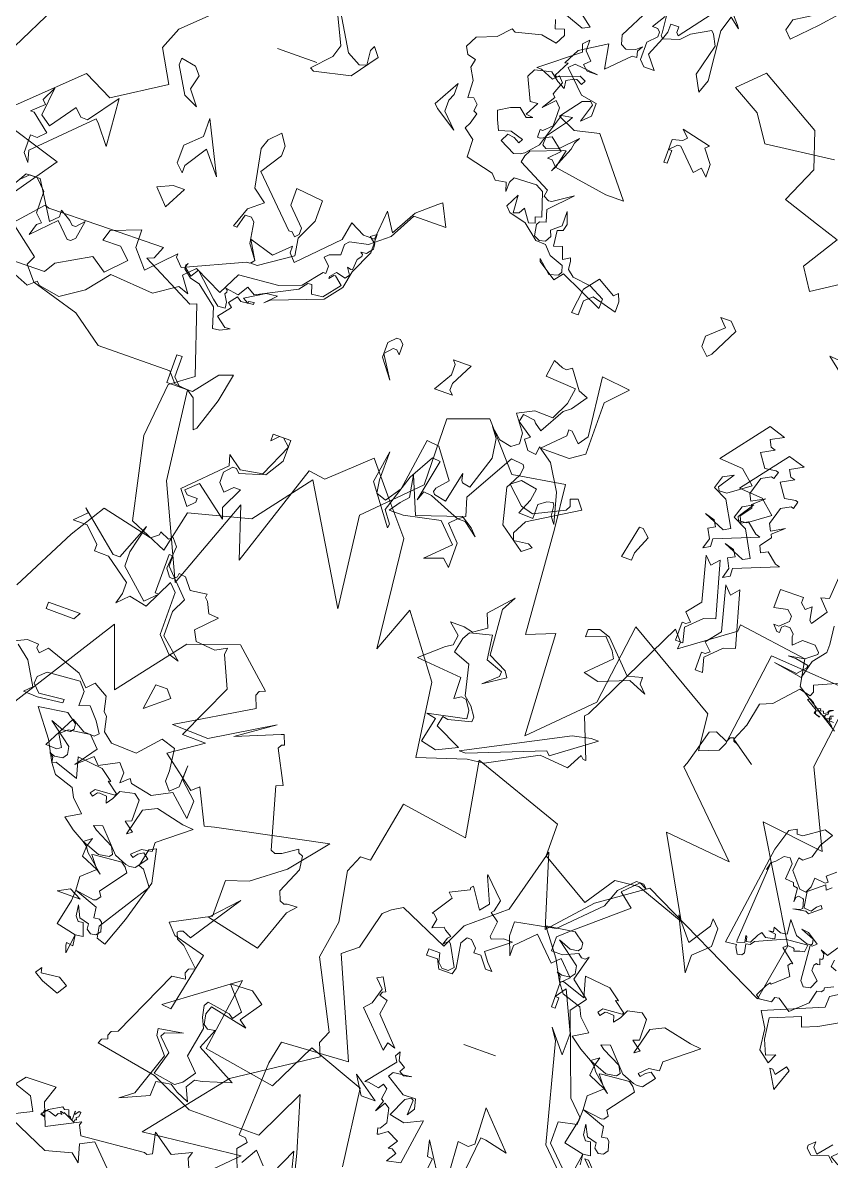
# Model space of a CAD drawing. Header units: metres. Extents: x -71 to 881, y -503 to 661.
# Drawn here: x 153.84 to 158.18, y 502.14 to 508.24 of the extents above; entities that cross this region are included whole.
import ezdxf

# ---------------------------------------------------------------- set-up
doc = ezdxf.new("R2010")
doc.units = ezdxf.units.M
doc.layers.add('ARBRE', color=100, linetype='Continuous', lineweight=13, true_color=0x00ff3f)

# ---------------------------------------------------------------- blocks, each defined once
blk = doc.blocks.new('WMF2', base_point=(0, 0.01))
at = {"color": 251, "lineweight": 0, "true_color": 0x636466}
for points in [[(81.23, -212.64), (86.45, -202.37)], [(157.24, -218.9), (158.3, -210.64), (152.62, -198.66), (162.76, -199.86), (152.65, -183.05), (154.26, -173.69), (175.85, -184.22), (183.13, -179.1), (188.97, -172.64), (192.5, -184.13), (195.26, -173.72), (200.97, -168.92), (202.85, -164.87), (210.8, -168.41), (212.43, -167.44), (213.62, -166.42), (215.13, -160.27), (217.5, -158.38), (210.72, -142.97), (221.5, -142.28), (222.26, -138.6), (222.84, -126.51), (221.75, -126.41), (221.24, -125.83), (222.46, -124.38), (220.76, -119.93)], [(188.84, -101.73), (195.03, -95.86), (196.4, -92.3), (193.55, -87.25), (201.48, -82.18), (206.17, -84.52), (217.5, -73.62), (205.76, -70.03), (212.07, -61.12), (204.08, -54.99), (204.77, -53.52), (202.84, -51.25), (195.1, -48.95), (190.12, -45.33), (178.29, -45.44), (176.89, -43.78), (174.7, -43.59), (173.01, -29.2), (166.39, -14.78), (160.89, -29.58), (158.19, -21.39), (152.68, -38.14), (149.95, -37.75), (143.85, -43.43), (139.57, -38.33), (135.29, -33.25), (133.39, -15.7), (130.63, -23.1), (123.64, -13.73), (121.99, -1.9), (114.39, -4.34), (111.72, -4.67), (103.98, -8.76), (99.27, -8.35), (97.95, -10.89), (97.46, -10.41), (97.02, -10.37), (99.54, -16.88), (99.06, -17.38), (95.41, -24.9), (90.83, -34.32), (89.42, -32.65), (89.51, -31.56), (81.64, -37.29), (81.55, -38.39), (70.38, -36.78), (69.61, -32.48), (62.22, -27.79)], [(8.22, -134.47), (9.81, -146.85), (18.98, -150.2), (22.71, -142.59), (34.39, -144.58), (32.65, -156.43), (43.16, -148.65), (41.63, -148.52), (39.67, -158.01), (44.92, -159.4), (46.44, -161.06), (40.43, -164.26), (40.42, -170.12), (36.91, -171.27), (31.95, -175.08), (27.13, -180.99), (44.83, -177.37), (46.41, -176.96), (49.12, -182.48), (50.2, -181.46), (55.69, -185.68), (50.55, -189.17), (54.41, -189.22), (50.23, -198.2), (52.48, -203.12), (52.39, -204.21), (54.12, -203.26), (57.28, -203.53), (58.15, -205.15), (55.25, -208.11), (56.89, -208.24), (57.74, -209.97), (58.25, -210.45), (58.2, -211), (60.88, -210.67), (62.28, -212.43), (63.37, -212.54), (63.42, -211.98), (64, -211.48), (64.56, -211.53), (65.45, -212.71), (65.14, -216.33), (66.13, -217.51), (66.73, -217.02), (68.24, -217.69), (68.28, -217.15), (69.45, -216.26), (77.76, -218.17), (81.23, -212.64), (81.23, -212.64)], [(100.3, -13.3), (97.37, -13.9), (96.16, -13.9), (102.61, -9.16), (103.21, -9.75), (114.9, -5.14), (116, -5.14), (100.3, -13.3), (100.3, -13.3)], [(122.03, -4.59), (121.2, -8.62), (122.72, -8.94), (116.58, -10.22), (116.74, -11.56), (117.68, -13), (118.53, -13.17), (119.53, -12.5), (119.62, -15.95), (127.05, -16.59), (123.52, -19.64), (122.5, -20.31), (122.25, -21.93), (124.05, -23.52), (121.84, -23.52), (120.32, -23.2), (118.31, -24.55), (119.17, -26.74), (115.88, -30.39), (117.14, -28.09), (116.53, -20.76), (113.49, -19.25), (112.89, -18.34), (116.25, -16.14), (114.07, -18.14), (114, -18.92), (116.7, -19.9), (117.23, -23.8), (120.73, -22.94), (121.42, -21.76), (121.9, -19.39), (119.14, -18.3), (118.02, -13.51), (116.67, -12.35), (115.65, -10.82), (115.72, -10.05), (119.34, -9.11), (120.19, -9.29), (120.53, -7.61), (116.29, -5.59), (119.5, -4.04), (122.03, -4.59), (122.03, -4.59)], [(162.25, -221.47), (162.55, -220.76), (164.41, -221.19), (167.6, -217.66), (169.53, -216.89), (170.28, -213.15), (171.44, -210.43), (167.5, -207.63), (170.63, -209.8), (171.33, -210.11), (171.53, -210.62), (172.06, -210.42), (172.36, -209.7), (174.37, -210.56), (175.39, -210.16), (176.98, -204.42), (177.29, -203.7), (165.65, -192.21), (176.34, -193.26), (169.52, -180.97), (177.55, -183.87), (181.35, -183.49), (184.59, -178.67), (192.69, -183.49), (192.69, -188.7), (207.51, -193.95), (205.44, -181.84), (216.23, -183.49), (218.11, -173.58), (219.76, -173.52), (220.92, -170.8), (219.49, -162.84), (220.49, -156.77), (215.08, -146.26), (215.94, -144.26), (215.12, -142.21), (227.2, -134.24), (237.13, -121.84), (221.43, -123.58), (227.53, -117.47)], [(213.62, -93.64), (218.84, -83.17)], [(209.88, -57.88), (205.22, -63.07), (204.55, -62.86), (196.2, -62.98), (185.71, -63.11), (186.56, -61.11), (187.58, -60.7), (178.92, -56.25), (177.9, -56.66), (174.32, -45.95), (177.81, -43.34), (178.67, -34.61), (175.87, -21.54), (169.72, -18.91), (168.26, -25.61), (158.55, -28.14), (151.66, -37.02), (141.23, -19.49), (142.97, -34.33), (135.13, -42.17), (135.3, -53.01), (129.01, -55.27), (122.91, -48.29), (114.53, -49.68), (113.77, -42.55), (112.45, -25.61), (108.09, -27.35), (107.21, -10.78), (98.49, -19.49), (96.74, -32.59), (81.64, -23.67), (81.04, -17.76), (78.09, -18.94), (77.45, -20.28), (75.41, -35.48), (59.11, -34.32)], [(13.58, -125.77), (15.6, -134.05), (18.21, -142.77), (22.11, -134.68), (33.61, -134.71), (40.51, -137.9), (50.45, -139.73), (50.16, -140.44), (49.24, -140.81), (49.44, -141.32), (49.15, -142.04), (48.13, -142.44), (43.19, -153.31), (41.06, -153.59), (41.43, -154.51), (41.13, -155.22), (40.11, -155.63), (43.05, -158.46), (44.35, -159.02), (44.76, -160.04), (44.45, -160.3), (43.92, -160.51), (42.49, -159.91), (37.1, -168.03), (40.97, -163.9), (32.15, -161.95), (29.82, -168.64), (28.52, -170), (30.14, -169.93), (30.65, -169.72), (31.37, -170.03), (31.94, -171.46), (30.17, -175.61), (30.45, -177.74), (31.15, -178.04), (31.35, -178.56), (33.6, -177.07), (34.61, -176.66), (35.32, -176.96), (38.04, -186.65), (37.02, -187.05), (39.7, -192.27), (39.35, -192.88), (38.94, -193.04), (39.56, -194.57), (39.97, -194.4), (46.81, -191.62), (41.05, -195.63), (50.47, -189.97), (56.38, -190.15), (44.99, -196.88), (45.76, -198.84), (45.47, -199.54), (44.55, -199.92), (50.64, -205.39), (58.51, -202.62), (66.66, -192.17), (70.16, -201.76), (80.62, -185.19)], [(151.61, -227.39), (162.65, -222.48), (162.25, -221.47), (162.25, -221.47)], [(95.41, -24.9), (93.1, -25.5), (93.1, -24.4), (91.88, -23.19), (94.81, -24.4), (99.43, -22.59), (101.87, -23.19), (98.33, -26.72), (98.94, -27.82), (100.65, -29.64), (103.57, -28.43), (103.57, -29.64), (101.87, -30.26), (100.05, -29.64), (95.41, -24.9), (95.41, -24.9)], [(169.87, -28.84), (169.25, -28.23), (167.56, -28.23), (167.56, -27.6), (168.66, -26.5), (170.48, -28.84), (164.64, -34.67), (165.12, -36.39), (162.8, -34.67), (159.28, -35.28), (156.97, -40.52), (158.19, -41.62), (158.8, -41.62), (159.88, -40.52), (159.88, -41.62), (156.97, -41.62), (156.97, -38.21), (158.8, -35.28), (162.8, -34.07), (163.41, -34.67), (164.03, -34.67), (165.12, -33.45), (165.12, -31.75), (164.03, -30.53), (162.8, -31.75), (161.71, -31.75), (163.41, -28.23), (162.8, -26.5), (168.04, -30.53), (169.87, -28.84), (169.87, -28.84)], [(63.43, -29.61), (63.34, -29.34), (63.61, -29.26), (63.52, -29), (62.86, -28.99)], [(62.89, -28.34), (63.48, -28.85), (64.34, -29.1), (64.6, -29.45), (65.11, -29.53), (65.65, -29.92), (65.93, -29.83), (66.02, -29.66), (65.89, -29.26), (65.11, -29.09), (65.26, -29.04), (66.15, -29.41), (66.02, -29.89), (67.84, -30.97), (67.51, -31.22), (66.81, -30.85), (66.26, -30.24), (65.89, -30.14), (65.56, -30.31), (65.43, -30.34), (65.4, -29.99), (64.88, -30.15), (64.76, -29.76), (64.15, -30.11), (64.22, -30.34), (64, -30.58), (63.48, -30.72), (64.02, -30.36), (64.06, -29.83), (64.32, -29.76), (64.47, -29.5), (64.37, -29.25), (64.12, -29.12), (63.68, -29.31), (63.59, -29.47), (63.68, -29.74), (63.15, -29.91)], [(85.82, -32.33), (85.2, -32.33), (84.59, -32.83), (85.82, -34.04), (83.99, -36.36), (85.82, -43.43), (84.59, -42.2), (83.5, -43.43), (81.06, -34.64), (82.88, -34.04), (85.2, -31.73), (84.59, -29.42), (85.82, -29.42), (85.82, -32.33), (85.82, -32.33)], [(127.86, -39.54), (126.03, -38.33), (124.94, -37.24), (127.24, -38.94), (128.46, -38.94), (129.55, -37.85), (127.24, -35.41), (127.24, -31.39), (128.46, -32.48), (131.38, -31.39), (127.86, -34.91), (130.76, -37.85), (136.62, -36.62), (138.93, -36.62), (137.71, -38.33), (136.62, -39.54), (137.23, -43.08), (134.79, -37.24), (127.86, -39.54), (127.86, -39.54)], [(90.23, -35.66), (89.63, -35.66), (89.02, -36.14), (90.23, -37.37), (88.4, -39.67), (90.23, -46.74), (89.02, -45.52), (87.92, -46.74), (85.48, -37.97), (87.31, -37.37), (89.63, -35.05), (89.02, -32.72), (90.23, -32.72), (90.23, -35.66), (90.23, -35.66)], [(70.82, -34.21), (69.59, -35.56), (69.59, -35.99), (71.7, -36.34), (72.94, -36.34), (70.38, -36.78), (68.72, -38.1), (68.72, -38.45), (69.59, -39.32), (71.7, -39.32), (72.94, -38.1), (73.38, -39.32), (73.38, -39.76), (74.16, -40.55), (75.04, -40.55), (75.48, -40.2), (75.48, -39.32), (75.92, -39.32), (76.72, -40.2), (75.92, -40.2), (74.6, -41.44), (74.6, -42.32), (75.48, -43.11), (77.6, -42.67), (77.6, -45.66), (73.81, -45.66), (73.81, -44.79), (72.94, -44), (72.05, -44.79), (71.7, -42.67), (71.26, -42.32), (69.59, -44.79), (71.26, -46.54), (69.94, -46.89), (69.59, -52)], [(67.83, -43.11), (67.48, -40.2), (67.48, -38.89), (69.16, -36.78), (69.94, -33.86), (74.6, -34.65), (70.82, -34.21), (70.82, -34.21)], [(120.42, -66.45), (119.65, -67.04), (117.45, -64.06), (115.93, -63.49), (117.61, -61.04), (118.69, -60.22), (120.94, -56.22), (122.15, -57.02), (122.44, -57.42), (124.35, -57.69), (124.6, -56.41), (122.13, -54.73), (122.91, -54.15), (121.8, -52.67), (120.44, -52.47), (120.32, -53.77), (117.85, -52.09), (115.45, -48.04), (114.13, -43.19), (114.93, -44.29), (115.11, -45.98), (115.4, -46.38), (116.35, -46.16), (117.52, -45.28), (117.5, -42.97), (119.86, -43.05), (118.8, -45.54), (118.53, -47.44), (121.17, -47.9), (122.64, -46.8), (121.69, -48.6), (121.49, -49.97), (121.78, -50.35), (123.77, -50.57), (128.28, -42.59), (127.38, -39.75), (128.46, -38.94), (133.52, -40.99), (134.82, -41.11), (135.39, -39.6), (134.06, -46.44), (135.36, -46.55), (137.61, -42.55), (139.52, -36.52), (138.12, -34.62), (138.22, -33.95), (142.72, -39.97), (141.89, -45.21), (141.95, -40.55), (141.61, -38.48), (139.96, -37.89), (138.27, -40.36), (137.04, -48.82), (135.07, -48.6), (131.68, -44.07), (133.27, -42.27), (133.42, -41.67), (133.14, -41.28), (131.16, -40.93), (130.09, -45.87), (129.9, -44.79), (129.67, -44.48), (128.38, -44.23), (126.63, -49.66), (127.08, -52.73), (128.25, -54.29), (126.47, -52.71), (124.5, -52.36), (123.39, -53.17), (123.49, -54.92), (125.42, -57.49), (122.86, -58.8), (119.88, -58.72), (118.5, -61.58), (118.12, -64.16), (123.08, -64.47), (122.69, -67.2), (121.11, -66.56), (120.42, -66.45), (120.42, -66.45)], [(122.64, -46.8), (119.8, -44.2), (117.78, -43.62), (113.05, -45.94), (112.69, -46.71), (113.05, -47.75), (111.9, -48.16), (110.76, -46.76), (118.41, -42.1), (119.56, -39.88), (119.15, -38.74), (116.82, -39.05), (116.04, -38.68), (117.45, -37.54), (121.56, -40.46), (122.95, -46.17), (122.64, -46.8), (122.64, -46.8)], [(174.7, -43.59), (178.13, -43.59), (178.13, -48.16), (177.26, -48.16), (177.26, -44.83), (176.02, -43.59), (173.91, -43.59), (170.9, -47.37), (168.8, -48.16), (169.68, -43.59), (171.36, -38.49), (171.81, -38.05), (173.47, -42.7), (174.7, -43.59), (174.7, -43.59)], [(99.65, -46.23), (100.87, -43.31), (100.87, -42.08), (102.57, -42.08), (101.47, -47.33), (100.87, -47.33), (99.65, -46.23), (99.65, -46.23)], [(82.59, -63.67), (82.02, -62.61), (81.29, -62.4), (83.29, -61.31), (81.8, -59.17), (80.03, -59.45), (79.63, -59.31), (79.98, -58.16), (80.39, -58.29), (81.86, -57.49), (82.69, -54.71), (82.12, -53.66), (80.09, -54.82), (81.89, -53.24), (81.61, -52.7), (82.93, -50.96), (82.44, -49.93), (81.38, -50.49), (79.67, -49.09), (78.94, -48.87), (85.72, -46.19), (85.64, -44.92), (86.71, -44.35), (86.21, -45.98), (87.01, -47.47), (85.95, -48.04), (86.55, -49.02), (88.1, -49.47), (84.71, -48.03), (83.64, -48.6), (85.9, -52.66), (88.14, -53.77), (87.55, -55.72), (85.96, -56.58), (87.61, -54.06), (87.34, -53.53), (86.07, -53.59), (82.77, -55.98), (85.1, -58.01), (88.93, -58.28), (83.26, -65.56), (80.58, -64.76), (82.59, -63.67), (82.59, -63.67)], [(87.01, -67), (86.45, -65.93), (85.72, -65.71), (87.73, -64.61), (86.24, -62.48), (84.47, -62.76), (84.07, -62.63), (84.4, -61.49), (84.81, -61.62), (86.3, -60.82), (87.13, -58.03), (86.56, -56.98), (84.52, -58.13), (86.33, -56.54), (86.04, -56.01), (87.37, -54.28), (86.87, -53.24), (85.82, -53.82), (84.11, -52.42), (83.35, -52.19), (90.12, -49.5), (90.07, -48.23), (91.12, -47.66), (90.64, -49.3), (91.42, -50.77), (90.37, -51.37), (90.96, -52.33), (92.52, -52.8), (89.13, -51.34), (88.07, -51.91), (90.31, -55.97), (92.58, -57.08), (91.99, -59.05), (90.39, -59.91), (92.05, -57.37), (91.75, -56.85), (90.49, -56.9), (87.19, -59.31), (89.51, -61.33), (93.35, -61.59), (87.7, -68.89), (85.01, -68.09), (87.01, -67), (87.01, -67)], [(211.34, -63.72), (209.67, -66.67), (207.37, -66.7), (203.77, -60.91), (202.56, -62.13), (202.58, -63.23), (200.85, -62.15), (200.24, -61.55), (199.64, -61.56), (198.56, -62.79), (199.01, -59.87), (199.61, -59.26), (200.21, -59.24), (202.55, -61.52), (206.05, -57.94), (205.47, -59.78), (204.85, -60.28), (206.1, -61.48), (206.14, -65.01), (207.85, -66.7), (209.07, -66.69), (210.27, -65.56)], [(207.7, -53.3), (201.85, -53.37), (200.78, -55.09), (195.57, -58.07), (193.11, -56.39), (190.24, -59.36), (192.08, -61.04), (195, -61.01), (194.41, -62.83), (189.81, -64.59), (189.77, -61.68), (187.3, -58.79), (183.33, -62.96), (183.33, -62.37), (182.1, -61.15), (172.77, -65.4), (172.29, -65.4), (171.68, -66.02), (173.43, -68.94), (169.39, -67.77), (166.98, -70.11), (166.96, -69.01), (165.85, -67.81), (160.08, -73.71), (159.5, -76.65), (157.18, -75.46), (155.35, -75.48), (154.92, -80.22), (153.06, -77.33), (150.8, -81.38), (147.91, -83.85), (147.29, -84.34), (145.55, -80.94), (150.8, -80.88), (153.05, -76.72), (155.95, -74.38), (158.86, -73.73), (159.47, -73.11), (159.44, -71.4), (161.14, -70.78), (161.73, -70.16), (160.64, -69.08), (160.62, -67.87), (161.11, -67.86), (163.5, -64.91), (166.9, -63.65), (173.36, -63.08), (175.14, -59.53), (179.8, -61.8), (181.48, -60.07), (179.75, -57.65), (181.46, -58.23), (184.95, -55.88), (192.02, -56.41), (194.9, -52.85), (198.42, -50.48), (201.82, -51.06), (202.43, -51.55), (203.66, -50.42), (207.69, -52.09)], [(113.17, -63.62), (113.17, -55.18), (115.36, -53.65), (120.07, -53.65), (116.91, -56.82), (116.91, -57.81), (116.37, -57.81), (114.82, -56.28), (113.72, -57.81), (114.82, -67.35), (110.12, -66.81), (113.17, -63.62), (113.17, -63.62)], [(156.89, -69.51), (157.43, -66.75), (159.56, -64.03), (167.3, -61.05), (168.14, -60.32), (166.54, -62.02), (168.32, -61.8), (171.36, -59.94), (170.42, -59.42), (170.47, -59.72), (169.59, -59.84), (169.56, -59.52), (171.59, -59.29), (172.31, -59.83), (173.34, -58.5), (172.64, -57.96), (174.22, -55.94), (172.57, -54.64), (171.71, -54.74), (173.12, -54.01), (174.29, -53.87), (175.3, -57.08), (178.61, -59.71), (180.18, -60.09), (181.49, -61.11), (181.56, -61.74), (181.3, -62.07), (181.53, -61.43), (180.22, -60.39), (179.42, -61.68), (175.68, -58.22), (174.72, -57.4), (173.53, -57.53), (173.65, -58.47), (174.34, -59.58), (174.13, -59.93), (174.18, -60.23), (174.45, -60.45), (172.34, -60.13), (171.33, -61.75), (169.98, -60.98), (163.78, -64.16), (162.73, -65.48), (162.11, -65.55), (161.63, -64.1), (159.84, -64.31), (157.76, -66.95), (159.09, -68.05), (159.4, -68.02), (159.94, -67.33), (159.98, -67.64), (159.15, -68.6), (157.6, -68.22), (157.12, -68.85), (157.81, -69.96), (157.22, -69.78), (156.92, -69.81), (156.81, -71.58), (156.27, -72.27), (156.3, -72.59), (156.65, -72.85), (155.79, -72.95), (154.94, -73.93), (155.05, -74.81), (156.1, -75.62), (155.22, -76.3), (155.18, -73.27), (156.89, -69.51), (156.89, -69.51)], [(147.98, -61.05), (146.87, -62.15), (146.26, -62.15), (145.66, -61.53), (145.66, -59.83), (146.26, -60.44), (146.87, -60.44), (147.98, -59.23), (145.66, -55.68), (147.98, -58.61), (147.98, -61.05), (147.98, -61.05)], [(136.37, -58.45), (136.37, -57.37), (135.76, -56.76), (138.68, -56.76), (136.98, -59.69), (136.98, -61.39), (137.47, -62), (134.54, -62), (136.37, -58.45), (136.37, -58.45)], [(171.68, -66.02), (173.31, -68.24), (173.88, -71.59), (174.47, -72.18), (175.5, -72.18), (176.09, -69.97), (176.66, -69.97), (175.5, -73.22), (173.31, -74.97), (175.5, -76.59), (176.66, -82.74), (176.09, -84.36), (174.47, -86.09), (173.31, -84.36), (173.31, -82.74), (175.5, -79.36), (168.32, -72.18), (167.74, -72.18), (167.15, -71.59), (166.58, -72.18), (166.58, -73.22), (169.36, -76), (169.36, -78.78), (164.96, -78.33), (164.96, -74.97), (166.58, -71.59), (166.11, -68.82), (171.09, -65.45), (172.15, -65.45), (171.68, -66.02), (171.68, -66.02)], [(211.1, -72.56), (210.01, -72.56), (208.8, -73.77), (211.73, -76.09), (212.35, -76.09), (210.51, -77.8), (211.1, -78.4), (210.01, -80.71), (210.51, -76.09), (208.8, -74.88), (205.88, -79.01), (204.66, -77.8), (203.56, -77.8), (200.04, -82.55), (199.42, -74.88), (201.73, -77.8), (202.34, -78.4), (210.51, -70.25), (210.01, -68.43), (211.1, -69.64), (211.1, -72.56), (211.1, -72.56)], [(187.57, -69.19), (189.89, -71.62), (187.57, -72.72), (185.74, -72.72), (187.57, -69.19), (187.57, -69.19)], [(76.6, -77.49), (82.66, -82.33), (73, -81.67)], [(92.34, -111.31), (103.35, -109.97), (106.1, -114.07), (110.61, -116.64), (106.84, -120.37), (96.77, -114.54), (94.84, -108.74), (97.41, -102.93), (91.6, -101), (87.74, -99.72), (91.28, -94.1), (89.03, -90.71), (84.85, -93.45)], [(97.72, -81.01), (100.04, -76.4), (100.64, -75.79), (101.87, -77), (101.87, -78.71), (99.41, -81.01), (100.64, -82.24), (98.93, -82.24), (97.72, -81.01), (97.72, -81.01)], [(122.21, -79.14), (120.38, -81.45), (117.46, -79.74), (116.86, -80.36), (116.37, -79.14), (116.37, -77.44), (120.38, -78.53), (121.59, -77.44), (121.59, -75.13), (122.69, -75.13), (122.21, -79.14), (122.21, -79.14)], [(184.65, -79.77), (186.95, -76.25), (186.95, -75.04), (188.18, -76.25), (188.18, -79.17), (185.74, -81.48), (185.74, -84.42), (181.72, -76.25), (184.65, -79.77), (184.65, -79.77)], [(139.52, -121.34), (135.03, -117.8), (136.15, -117.21), (139.1, -118.34)], [(140.5, -117.08), (140.06, -115.71), (138.68, -116.15), (138.33, -115.23), (139.13, -113.66), (141.69, -114.16), (145.74, -113.14), (146.33, -113.43), (148.12, -111.55), (151.13, -110.32), (152.08, -108.49), (151.44, -107.36), (150.04, -107.03), (150.34, -105.65), (149.29, -103.85), (149.18, -101.08), (148.29, -101.35), (147.47, -100.54), (147.61, -99.46), (147.03, -99.16), (147.51, -97.44), (147.99, -96.52), (146.26, -95.22), (146.17, -92.39), (141.64, -91.28), (140.84, -90.46), (139.13, -90.72), (138.69, -89.34), (138.63, -90.88), (138.17, -91.79), (134.57, -91.91), (133.35, -91.28), (132.09, -87.5), (133.07, -87.18), (132.73, -86.26), (133.71, -85.95), (135.09, -87.89), (135.6, -86.91), (136.47, -86.63), (136.66, -89.45), (137.77, -87.31), (136.97, -86.47), (134.21, -85.79), (131.7, -83.77), (130.11, -83.69), (128.85, -82.3), (126.54, -81.5), (126.24, -80.52), (126.57, -79.87), (128, -79.47), (130.14, -81.38), (129.97, -80.9), (127.04, -78.97), (125.91, -80.36), (118.92, -77.16), (118.88, -78.69), (121.4, -80.01), (124.34, -80.36), (125.43, -81.26), (125.58, -82.58), (125.74, -83.07), (126.83, -82.4), (127.49, -84.3), (128.86, -83.86), (129.13, -86.37), (128.24, -86.66), (128, -87.76), (128.66, -89.67), (128.66, -87.28), (130.11, -86.07), (129.76, -85.15), (130.27, -84.17), (131.22, -83.92), (132.14, -84.39), (132.47, -86.12), (132.16, -86.71), (131.17, -87.01), (131.77, -88.88), (128.43, -92.34), (131.45, -90.3), (131.93, -90.21), (132.84, -90.68), (132.69, -91.75), (138.01, -94.49), (137.8, -95.54), (137.29, -96.51), (132.41, -98.35), (132.02, -98.48), (132.65, -95.66), (133.11, -94.75), (131.35, -98.96), (131.2, -100.04), (130.7, -101), (133.23, -98.36), (135.1, -97.76), (135.74, -98.1), (135.68, -99.63), (133.33, -102.77), (132.87, -103.68), (134.56, -103.4), (136.24, -97.94), (137.95, -96.02), (138.58, -95.62), (139.55, -95.29), (142.04, -96.56), (141.41, -97.82), (140.33, -97.67), (139.33, -97.16), (139.01, -97.82), (141.07, -98.46), (142.94, -97.86), (143.7, -99.41), (144.2, -100.81), (142.43, -101.88), (141.01, -102.38), (139.61, -101.25), (138.63, -101.56), (139.77, -101.73), (138.66, -103.88), (139.89, -103.76), (141.57, -107.36), (140.9, -108.66), (138.27, -109.27), (136.88, -108.14), (135.58, -107.47), (135.77, -108.71), (134.62, -109.36), (134.22, -109.47), (133.26, -108.98), (132.92, -109.62), (133.89, -110.13), (137.3, -108.77), (137.63, -108.93), (136.36, -111.4), (136.84, -111.24), (135.54, -113.78), (131.42, -116.34), (130.72, -112.44), (127.35, -115.8), (126.6, -115.82), (126.85, -116.77), (126.37, -117.68), (127.17, -116.93), (128.65, -116.47), (129.55, -116.93), (129.96, -118.38), (127.38, -123.37)], [(193.06, -90.68), (193.06, -91.77), (190.63, -91.29), (189.54, -90.08), (190.15, -87.76), (188.32, -85.45), (190.63, -86.53), (193.06, -90.68), (193.06, -90.68)], [(132.71, -95.54), (133.58, -96.42), (134.37, -96.42), (132.71, -98.1), (134.81, -99.76), (136.47, -98.97), (136.93, -98.97), (136.93, -100.2), (136.47, -100.2), (135.25, -101.44), (135.25, -104.42), (136.12, -105.31), (137.8, -103.54), (136.47, -105.66), (136.93, -106.1), (136.12, -108.22), (136.93, -109.09), (137.8, -108.22), (139.92, -109.09), (140.71, -109.09), (134.81, -113.75), (135.25, -114.99), (134.37, -115.87), (134.37, -114.12), (133.14, -112.88), (134.02, -111.98), (133.14, -111.2), (131.46, -111.2), (135.25, -111.63), (136.12, -110.76), (132.71, -107.41), (130.14, -106.98), (130.14, -104.87), (131.46, -103.54), (130.59, -106.54), (131.03, -106.98), (132.27, -106.54), (134.81, -103.19), (131.92, -101.88), (128.03, -102.76), (120.98, -94.11), (123.89, -94.11), (132.71, -95.54), (132.71, -95.54)], [(151.83, -99.7), (151.83, -97.88), (149.53, -95.56), (153.05, -97.88), (153.66, -98.49), (151.35, -102.62), (151.35, -100.8), (151.83, -99.7), (151.83, -99.7)], [(173.74, -97.12), (171.08, -99.94), (170.47, -101.94), (172.73, -106.71), (173.49, -107.11), (174.53, -106.76), (174.92, -107.91), (173.5, -109.02), (168.96, -101.3), (166.77, -100.11), (165.62, -100.49), (165.9, -102.84), (165.52, -103.6), (164.39, -102.19), (167.39, -98.11), (173.12, -96.81), (173.74, -97.12), (173.74, -97.12)], [(173.09, -98.24), (179.55, -98.24), (173.09, -98.24), (173.09, -98.24)], [(111.88, -106.14), (110.25, -104.06), (110.25, -101.98), (111.34, -103.08), (112.32, -101.98), (115.5, -105.17), (116.06, -105.17), (117.15, -104.06), (116.61, -104.06), (116.61, -101.98), (117.15, -101.98), (117.15, -105.71), (115.5, -106.14), (114.95, -106.7), (116.06, -107.79), (111.34, -106.7), (111.88, -106.14), (111.88, -106.14)], [(115.75, -121.61), (116.64, -123.29), (117.08, -123.72), (119.97, -122.05), (121.3, -120.73), (123.86, -119.93), (125.08, -116.95), (123.4, -114.83), (125.08, -114.83), (125.96, -115.71), (125.96, -118.61), (124.64, -119.93), (124.64, -120.73), (125.08, -121.17), (125.96, -121.17), (124.64, -123.29)], [(124.64, -124.95), (124.21, -120.73), (124.21, -120.38), (123.86, -119.93), (123.4, -121.17), (123.4, -122.5), (122.09, -122.5), (122.09, -121.61), (121.74, -121.17), (117.52, -126.7)], [(115.4, -127.93), (113.63, -125.83), (113.28, -125.39), (114.96, -126.7), (115.75, -124.16), (114.96, -116.16), (115.75, -114.04), (117.08, -116.51), (115.75, -121.61), (115.75, -121.61)], [(60.09, -124.38), (56.38, -126.21), (57.56, -128.41), (60.34, -129.35), (59.17, -130.88), (54.25, -131.01), (55.18, -128.25), (53.81, -124.69), (48.67, -127.32), (48.87, -126.75), (48.11, -125.21), (37.91, -126.12), (37.44, -125.97), (36.67, -126.35), (37.35, -129.67), (33.92, -127.23), (30.88, -128.65), (31.23, -127.59), (30.59, -126.09)], [(23.17, -129.77), (21.67, -132.34), (19.86, -130.44)], [(18.12, -129.86), (16.15, -134.19), (15.36, -130.85)], [(42.07, -121.37), (45.72, -125.04), (47.88, -123.97), (47.05, -121.13), (48.46, -122.25), (52.55, -121.18), (59.04, -124.03), (62.95, -121.62), (67.02, -120.56), (70.08, -122.22), (70.5, -122.88), (71.99, -122.24), (75.25, -125.13), (75.62, -125.9), (78.11, -124.29), (78.79, -125.68), (81.26, -124.08), (87.26, -128.05), (88.02, -127.64), (88.02, -127.64)], [(54.16, -127.33), (52.25, -128.51), (51.85, -128.21), (51.22, -128.34), (51.11, -128.15), (50.9, -127.48), (50.6, -127.43), (50.52, -127.17), (50.44, -127.11), (50.17, -127.21), (50.23, -128.35), (50.16, -128.51), (50.16, -128.08), (50.07, -128.03), (49.62, -128.66), (49.33, -128.62), (49.38, -127.89), (49.74, -127.62), (49.57, -127.32), (49.82, -127.23), (49.84, -126.81), (51.76, -127.71), (51.74, -127.58), (52.22, -127.74), (52.33, -127.68), (51.98, -127.29), (52.17, -127.38), (52.57, -127.26), (52.83, -126.75), (53.96, -127.11), (54.74, -127.1), (54.8, -126.57), (54.93, -126.53), (54.96, -126.46), (54.93, -126.32), (54.74, -126.22), (54.51, -126.31), (54.41, -126.05), (55.06, -126.28), (54.16, -127.33), (54.16, -127.33)], [(105.82, -129.54), (97.54, -134.76), (98.14, -137.7), (98.75, -138.3), (97.05, -140.62), (95.83, -140.62), (97.05, -135.38), (101.69, -130.15), (105.21, -126.6), (106.3, -127.7), (105.82, -129.54), (105.82, -129.54)], [(190.5, -128.76), (189.64, -129.45), (189.46, -131.17), (193.19, -131.13), (193.65, -130.73), (193.32, -133.22), (194.17, -133.3), (194.78, -135.8), (192.24, -131.89), (190.15, -132.02), (190.49, -137.07), (188.78, -136.9), (187.93, -137.58), (188.18, -143.5), (182.86, -137.92), (186.5, -138.74), (187.36, -138.82), (188.57, -127.35), (187.03, -126.24), (188.66, -126.48), (190.5, -128.76), (190.5, -128.76)], [(172.77, -136.49), (177.52, -141.23), (181.55, -156.93), (182.76, -158.76), (179.84, -155.24), (179.84, -158.76), (182.76, -165.09), (183.97, -163.4), (183.36, -163.4), (183.36, -161.69), (183.97, -161.69), (183.97, -165.71), (182.76, -166.93), (185.07, -169.24), (186.28, -168.03), (189.83, -171.55), (192.73, -168.64), (192.73, -166.93), (193.83, -169.85), (193.83, -172.16), (187.38, -173.37), (181.55, -179.23), (180.45, -182.15), (178.13, -184.47), (176.91, -184.47), (176.31, -183.86), (177.52, -184.47), (179.84, -182.15), (177.52, -180.32), (185.07, -173.85), (186.89, -172.16), (186.89, -169.85), (185.07, -169.85), (182.76, -170.95), (182.15, -170.45), (181.55, -170.45), (181.05, -170.95), (182.15, -166.93), (179.21, -164.61), (181.05, -162.17), (176.31, -149.38), (174, -147.07), (174, -145.86), (176.91, -145.25), (176.91, -141.71), (172.29, -137.1)], [(169.85, -140.01), (171.07, -141.23), (170.45, -141.23), (168.76, -139.41)], [(198.96, -132.02), (199.76, -132.54), (200.36, -132.4), (199.38, -133.95), (201.26, -134.85), (202.39, -133.98), (202.72, -133.9), (202.93, -134.84), (202.59, -134.91), (201.88, -136.06), (202.37, -138.31), (203.19, -138.84), (204.17, -137.22), (203.51, -139.04), (203.93, -139.29), (203.69, -141.03), (204.43, -141.55), (204.96, -140.74), (206.69, -141.04), (207.29, -140.91), (203.63, -145.45), (204.17, -146.3), (203.66, -147.12), (203.34, -145.79), (202.2, -145.06), (202.72, -144.26), (201.92, -143.8), (200.66, -144.08), (203.6, -143.77), (204.12, -142.96), (200.96, -141), (198.96, -141.1), (198.59, -139.51), (199.36, -138.28), (199.2, -140.69), (199.61, -140.96), (200.47, -140.41), (201.83, -137.47), (199.42, -136.95), (196.65, -138.27), (197.74, -130.97), (199.93, -130.47), (198.96, -132.02), (198.96, -132.02)], [(28.56, -153.92), (30.94, -150.53), (29.67, -149.64), (35.82, -150.93), (36.23, -149.61), (35.92, -147.95), (35.22, -147.45), (34.02, -147.66), (35.31, -144.47), (28.78, -140.9), (33.22, -139.51), (34.42, -139.31), (35.29, -137.92), (34.3, -135.76), (36.32, -136.63), (37.59, -137.52), (39.98, -137.11), (40.07, -134.73), (44.54, -132.73), (42.46, -134.33), (40.08, -141.29), (42.26, -143.89), (42.45, -144.97), (38.49, -145.64), (41.28, -144.68), (41.66, -143.99), (39.59, -141.99), (40.67, -138.22), (37.1, -137.61), (35.99, -138.41), (34.61, -140.39), (36.71, -142.49), (35.82, -147.35), (36.59, -148.94), (36.91, -150.74), (36.53, -151.43), (32.84, -150.83), (32.14, -150.33), (31.15, -151.75), (34.23, -155.28), (30.66, -155.41), (28.56, -153.92), (28.56, -153.92)], [(171.42, -140.08), (171.62, -141.79), (170.39, -141.96), (171.14, -144.02), (171.94, -143.9), (172.54, -144.66), (172.74, -146.37), (171.85, -144.55), (170.26, -144.14), (170.19, -143.29), (169.43, -142.72), (168.61, -142.9), (168.09, -143.61), (168.48, -145.07), (168.92, -145.41), (169.79, -145.28), (170.04, -146.94), (173.91, -148.36), (170.8, -147.91), (170.41, -148.01), (169.9, -148.71), (170.41, -149.48), (167.33, -153.6), (167.88, -154.33), (168.63, -154.89), (173.09, -154.46), (173.45, -154.42), (171.93, -152.49), (171.21, -151.97), (174.13, -154.55), (174.64, -155.32), (175.4, -155.88), (172.47, -154.78), (170.8, -155.02), (170.42, -155.53), (171.04, -156.68), (174.04, -158.22), (174.74, -158.74), (173.33, -159.18), (169.98, -155.59), (167.94, -154.77), (167.31, -154.68), (166.44, -154.8), (165.01, -156.7), (165.95, -157.41), (166.73, -156.9), (167.3, -156.16), (167.79, -156.52), (166.47, -157.79), (164.8, -158.03), (164.79, -159.51), (159.94, -163.43), (161.71, -163.57), (166.28, -164.6), (168.39, -163.57), (169.49, -159.28), (168.67, -159.85), (170.32, -161.09), (169.36, -161.46), (169.4, -164.84), (170.39, -165.59), (172.66, -165.09), (173.31, -163.69), (174.06, -162.7), (174.38, -163.72), (175.5, -163.78), (175.85, -163.73), (176.42, -162.98), (176.92, -163.36), (176.35, -164.1), (173.23, -164.33), (173.04, -164.58), (174.93, -166.01), (174.5, -166.07), (176.45, -167.55), (180.59, -167.98), (179.68, -164.7), (183.52, -166.03), (184.12, -165.76), (184.28, -166.58), (184.98, -167.12), (184.09, -166.85), (182.78, -167.03), (182.25, -167.74), (182.48, -169.01), (186.32, -171.88), (184.25, -171.11), (183.02, -171.28), (182.66, -171.8), (182.73, -172.63), (184.43, -173.9), (189.08, -173.24), (185.87, -169.02), (184.12, -165.76), (182.95, -164.22), (179.83, -163.17), (179.13, -161.78), (177.11, -159.84), (179.39, -158.51), (177.45, -157.05), (175.4, -155.88), (174.19, -156.77), (174.64, -155.32), (174.73, -153.72), (171.93, -152.49), (174.04, -150.58), (173.91, -148.36), (173.97, -146.62), (174.86, -142.5), (171.62, -141.79), (172.09, -138.69)], [(208.87, -141.57), (204.74, -138.66), (207.06, -138.66), (208.87, -141.57), (208.87, -141.57)], [(134.73, -153.67), (135.57, -154.51), (138.25, -153.67), (139.17, -154.51), (139.17, -154.97), (138.25, -155.89), (138.25, -154.97), (137.42, -154.14), (135.57, -156.36)], [(133.35, -156.36), (135.2, -154.51), (133.8, -153.67)], [(59.05, -144.81), (61.87, -145.83), (63.32, -146.72), (62.67, -147.76), (62.48, -146.91), (59.55, -147.25), (58.09, -146.36), (59.05, -144.81), (59.05, -144.81)], [(208.96, -155.15), (209.4, -154.92), (209.63, -154.33), (208.3, -153.97), (208.67, -151.63), (204.64, -147.41), (205.96, -147.79), (206.24, -146.5), (211.37, -151.69), (210.33, -152.81), (209.63, -155.34), (210.96, -156.71), (210.11, -157.18), (208.96, -155.15), (208.96, -155.15)], [(59.93, -151.15), (60.32, -152.23), (60.38, -152.67), (59.29, -152.55), (59.49, -154.26), (58.26, -154.43), (58.99, -156.48), (59.78, -156.36), (60.39, -157.12), (60.6, -158.84), (59.69, -157), (58.12, -156.61), (58.04, -155.76), (57.3, -155.21), (56.47, -155.37), (55.94, -156.07), (56.34, -157.53), (56.79, -157.86), (57.66, -157.75), (57.9, -159.41), (61.78, -160.83), (58.66, -160.38), (58.28, -160.48), (57.75, -161.18), (58.26, -161.95), (55.2, -166.06), (55.75, -166.8), (56.5, -167.36), (60.96, -166.95), (61.31, -166.89), (59.77, -164.96), (59.07, -164.44), (62, -167.02), (62.51, -167.79), (63.26, -168.35), (60.34, -167.25), (58.66, -167.5), (58.28, -168), (58.89, -169.15), (61.9, -170.7), (62.6, -171.21), (61.18, -171.65), (57.84, -168.06), (55.81, -167.24), (55.17, -167.15), (54.29, -167.27), (52.87, -169.18), (53.82, -169.88), (54.6, -169.37), (55.15, -168.63), (55.66, -169.01), (54.32, -170.26), (52.66, -170.5), (52.66, -171.97), (47.81, -175.9), (49.56, -176.04), (54.15, -177.07), (56.26, -176.06), (57.34, -171.75), (56.54, -172.31), (58.19, -173.55), (57.21, -173.91), (57.26, -177.31), (58.26, -178.06), (60.53, -177.56), (61.17, -176.18), (61.91, -175.17), (62.25, -176.19), (63.37, -176.26), (63.72, -176.21), (64.28, -175.46), (64.78, -175.83), (64.22, -176.58), (61.08, -176.8), (60.89, -177.07), (62.8, -178.48), (62.37, -178.54), (64.31, -180), (68.46, -180.44), (67.52, -177.18), (71.39, -178.5), (71.97, -178.23), (72.13, -179.07), (72.84, -179.59), (71.95, -179.32), (70.65, -179.51), (70.12, -180.21), (70.34, -181.46), (74.19, -184.37), (72.12, -183.59), (70.89, -183.77), (70.51, -184.27), (70.59, -185.1), (72.3, -186.38), (76.95, -185.71), (73.74, -181.48), (71.97, -178.23), (70.82, -176.69), (67.68, -175.65), (66.98, -174.25), (64.97, -172.31), (67.26, -170.98), (65.32, -169.52), (63.26, -168.35), (62.04, -169.25), (62.51, -167.79), (62.6, -166.17), (59.77, -164.96), (61.9, -163.05), (61.78, -160.83), (61.83, -159.09), (62.73, -154.97), (59.49, -154.26), (59.93, -151.15), (59.93, -151.15)], [(189.52, -151.57), (194.75, -151.57), (189.52, -151.57), (189.52, -151.57)], [(56.45, -156.83), (51.18, -165.09), (52.99, -167.49), (53.79, -167.78), (53.24, -170.6), (52.14, -171.11), (51.01, -165.85), (52.98, -159.15), (54.67, -154.45), (56.12, -154.97), (56.45, -156.83), (56.45, -156.83)], [(62.6, -160.74), (60.66, -159.76), (64.44, -159.76), (62.6, -160.74), (62.6, -160.74)], [(147.09, -161.3), (148.81, -164.22), (148.31, -164.22), (147.7, -163.6), (146.47, -165.31), (145.88, -164.82), (147.09, -161.3), (147.09, -161.3)], [(203.13, -162.67), (204.93, -162.67), (204.93, -163.71), (203.13, -163.71), (202.75, -162.29), (202.01, -161.54), (200.96, -161.54), (200.21, -162.29), (202.01, -165.5), (202.37, -165.88), (203.13, -165.12), (202.75, -166.25), (202.37, -166.64), (203.5, -167.31), (203.82, -167.68), (205.6, -166.93), (205.31, -168.42), (205.98, -169.09), (206.34, -169.09), (204.18, -172.31), (204.93, -173.05), (202.01, -174.48), (202.01, -174.86), (201.7, -175.24), (199.54, -172.01), (198.43, -173.43), (200.21, -177.4), (200.21, -177.69), (197, -174.48), (197.38, -172.69), (197.76, -172.31), (196.33, -171.27), (196.63, -168.73), (196.33, -168.42), (194.53, -169.09), (193.04, -169.09), (196.63, -166.25), (195.57, -164.83), (194.53, -163.71), (195.57, -163.71), (197, -165.5), (198.12, -165.5), (198.12, -166.25), (199.17, -167.31), (199.92, -167.31), (200.59, -166.25), (199.92, -162.29), (200.21, -161.25), (202.37, -161.25), (203.13, -162.67), (203.13, -162.67)], [(138.94, -175.74), (144.01, -172.85), (146.39, -171.88), (146.93, -173.42), (151.56, -171.55), (151.13, -168.2), (150.13, -165.91), (148.68, -166.49), (149.35, -164.92), (151.24, -166.38), (151.67, -169.75), (153.13, -172.22), (143.98, -176.02), (143.88, -177.83), (142.05, -179.02), (139.92, -178.12), (138.94, -175.74), (138.94, -175.74)], [(149.23, -193.84), (150.01, -193.2), (150.32, -193.98), (152.67, -192.02), (152.33, -189.62), (152.2, -189.45), (151.09, -189.35), (150.48, -190.21), (149.91, -190.68), (149.57, -190.27), (151.32, -188.81), (151.86, -189.06), (153.85, -188.7), (152.77, -188.98), (152.4, -189.29), (152.8, -190.62), (152.94, -190.78), (153.69, -190.85), (154.05, -190.54), (154.11, -189.8), (154.29, -191.99), (154.99, -192.09), (155.13, -192.59), (156.55, -192.72), (156.32, -195.25), (156.96, -196.02), (157.91, -195.93), (158.87, -194.78), (159.49, -194.28), (159.79, -193.07), (159.51, -193.9), (160.36, -181.18), (160.3, -180.89), (159.09, -181.29), (159.32, -182.35), (159.11, -182.21), (158.95, -181.51), (158.27, -181.62), (157.59, -183.02), (157.18, -183.64), (156.35, -183.07), (154.92, -183.39), (155.08, -184.08), (156.2, -184.24), (155.47, -184.34), (155.62, -185.07), (154.42, -184.57), (153.35, -184.75), (153.51, -186.38), (153.6, -187.08), (151.95, -185.01), (149.99, -184.32), (149.29, -184.43), (149.15, -184.65), (149.29, -185.38), (151.47, -186.21), (150.33, -186.08), (148.46, -184.81), (149.07, -184.27), (149.41, -184.25), (148.91, -178.66), (148.24, -177.88), (147.12, -178.09), (146.52, -179.46), (147.86, -180.69), (147.82, -181.61), (147.53, -182), (147.35, -181.89), (146.99, -181.96), (147.31, -182.82), (146.97, -182.85), (146.83, -183.07), (146.96, -183.8), (147.57, -184.22), (146.37, -183.73), (145.25, -185.38)], [(145.06, -183.4), (145.23, -182.31), (144.26, -181.94)], [(143.77, -179.46), (145.1, -178.82), (145.07, -178.48), (145.34, -178.09), (146.02, -177.93), (146.55, -175.84), (149.03, -173.49), (151.13, -174.93), (151.83, -174.83), (152.07, -174.01), (154.04, -173.82), (154.65, -174.25), (153.72, -176.12), (153.29, -176.72), (153.08, -176.57), (150.75, -178.69), (151.6, -180.16), (151.31, -180.6), (150.94, -180.67), (153.31, -182.54), (152.7, -183.08), (151.76, -183.04), (151.56, -182.89), (151.5, -182.59), (150.64, -182.91), (149.91, -183.05), (149.78, -184.18), (153.37, -183.87), (157.76, -181.91), (158.22, -181.26), (158.87, -181.13), (158.61, -179.74), (158.9, -179.3), (159.63, -179.15), (160.17, -180.16), (160.23, -180.53), (161.97, -180.37), (159.66, -196.47), (158.58, -199.98), (157.43, -200.58), (157.16, -199.85), (156.26, -199.9), (153.31, -201.99), (151.94, -201.5), (153.21, -199.48), (153.79, -197.33), (154.96, -196.37), (155.66, -196.47), (155.88, -194.31), (153.91, -191.96), (152.87, -191.86), (152.36, -192.9), (152.27, -194.36), (150.48, -194.18), (150.11, -194.49), (150.75, -195.26), (149.38, -196.4)], [(167.3, -178.31), (164.99, -181.83), (164.99, -183.07), (163.76, -181.83), (163.76, -178.92), (166.2, -176.6), (166.2, -173.68), (170.22, -181.83), (167.3, -178.31), (167.3, -178.31)], [(52.76, -180.21), (55.75, -178.63), (59.24, -179.37), (59.71, -180), (60.98, -178.83), (60.92, -180.53), (62.07, -181.8), (65.07, -180.21), (66.12, -181.35), (68.53, -179.14), (66.06, -182.57), (67.81, -184.35), (71.26, -183.89), (72.51, -182.83), (71.38, -180.95), (72, -180.48), (73.83, -180.56), (71.19, -185.7), (68.92, -184.4), (67.21, -184.32), (66.57, -184.91), (67.73, -186.66), (69.36, -188.54), (71.08, -188), (71, -190.33), (72.16, -191.6), (77.42, -191.2), (78.69, -190.03), (78.74, -188.92), (77.57, -187.67), (73.52, -188.11), (73.54, -187.51), (77.6, -187.05), (79.9, -187.14), (78.75, -188.32), (80.93, -191.95), (83.16, -193.74)], [(84.39, -193.79), (82.02, -194.91), (80.2, -194.84), (80.22, -194.22), (79.64, -193.6), (78.5, -194.76), (72.73, -192.72), (70.97, -190.94), (69.83, -192.11), (67.56, -190.81), (67.04, -188.46), (66.45, -187.83), (65.94, -185.49), (64.29, -184.21), (60.16, -184.05), (57.09, -187.45), (54.82, -186.75), (54.35, -183.2), (54.41, -181.49), (53.37, -180.24), (52.1, -181.39), (51.95, -184.94), (52.04, -182.63), (49.22, -180.06), (49.34, -177.15), (52.76, -180.21), (52.76, -180.21)], [(59.05, -195.06), (57.96, -193.84), (61.5, -190.92), (60.89, -195.06), (59.05, -195.06), (59.05, -195.06)], [(62.92, -202.64), (62.92, -209.57), (64.13, -210.8), (66.44, -206.05), (69.38, -206.67), (71.07, -204.94), (70.59, -206.67), (70.59, -208.49), (74.6, -211.4), (76.92, -211.4), (76.92, -212.49), (79.35, -214.81), (81.66, -214.81), (79.84, -216.64), (80.44, -217.25), (73.99, -211.89), (72.89, -211.89), (70.59, -217.73), (71.68, -213.12), (71.68, -210.8), (67.05, -206.67), (65.23, -208.49), (65.83, -208.49), (65.83, -214.81), (65.23, -214.81), (65.23, -213.12), (61.21, -208.97), (62.31, -206.67), (62.31, -202.64), (58.89, -199.71), (60.6, -200.21), (62.92, -202.64), (62.92, -202.64)], [(80.95, -201.5), (75.73, -201.5), (76.34, -200.42), (80.95, -200.42), (80.95, -201.5), (80.95, -201.5)]]:
    blk.add_lwpolyline(points, dxfattribs=at)

msp = doc.modelspace()

# ---------------------------------------------------------------- block references
at = {"layer": 'ARBRE', "color": 251, "lineweight": 5, "true_color": 0x636466, "xscale": 0.03451886634015593, "yscale": 0.03451886634015593, "zscale": 0.03451886634015593, "rotation": 160.1685466476646}
for p in [(159.8892, 502.8117), (154.2496, 497.6438), (160.7568, 495.5597)]:
    msp.add_blockref('WMF2', p, dxfattribs=at)

doc.saveas('drawing.dxf')
